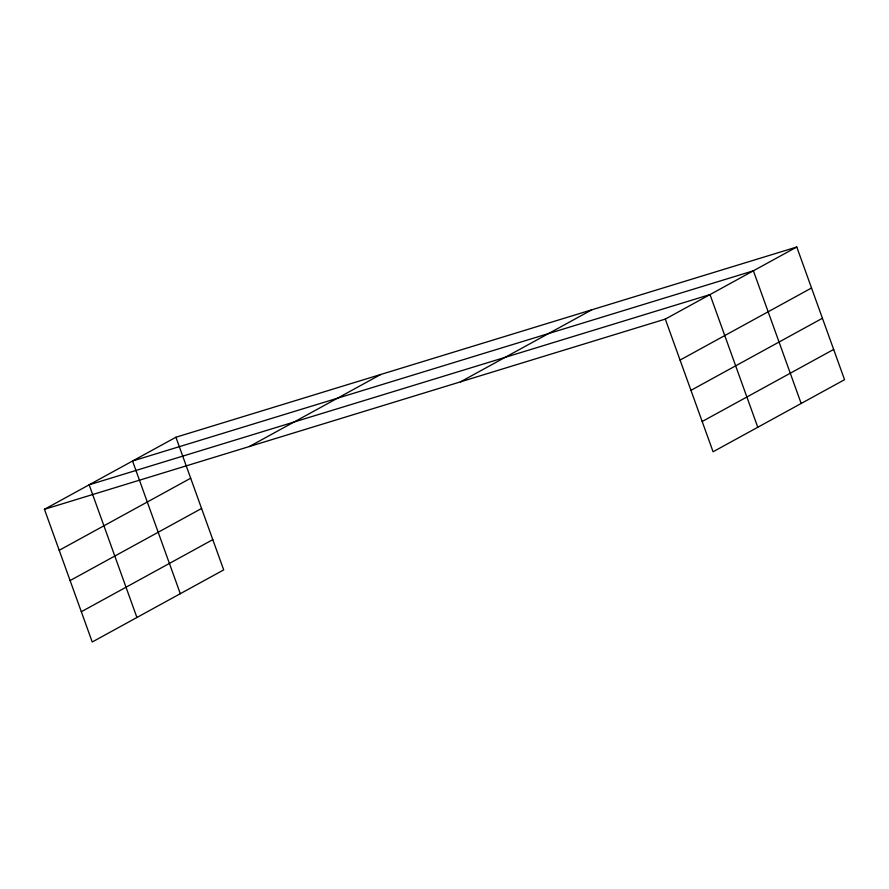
<?xml version="1.0" encoding="UTF-8"?>
<svg xmlns="http://www.w3.org/2000/svg" width="889" height="889" viewBox="0 0 889 889"><rect width="100%" height="100%" fill="white"/><g stroke="black" fill="none" stroke-linecap="round" stroke-linejoin="round"><path stroke-width="1.33" d="M175.922 437.232L223.695 569.905L92.223 641.991L44.45 509.308L175.922 437.232L796.777 247.009L844.55 379.692L713.078 451.768L665.305 319.095L796.777 247.009M59.207 550.302L190.679 478.215M249.331 446.545L380.803 374.458M70.098 580.561L201.57 508.475M460.424 381.87L591.896 309.783M81.321 611.732L212.793 539.645M680.063 360.078L811.535 287.992M690.964 390.338L822.436 318.251M702.188 421.508L833.66 349.433M44.45 509.308L665.305 319.095M801.167 403.473L753.394 270.801L132.539 461.013L180.3 593.696M757.772 427.265L710.011 294.581L89.156 484.805L136.917 617.488"/></g></svg>
